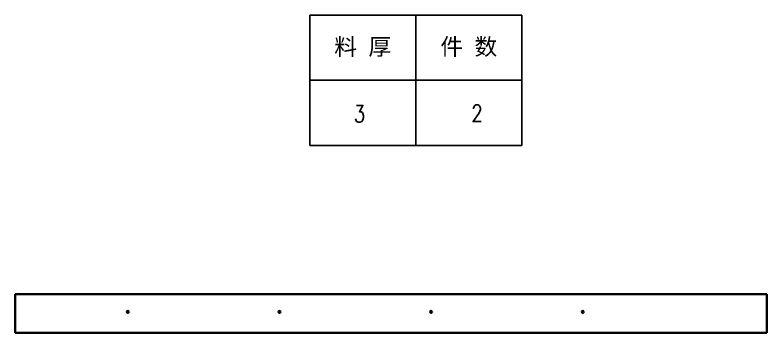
# Model space of a CAD drawing. Header units: millimetres. Extents: x -1727 to 307751, y -105919 to 6637.
# Drawn here: x 33217 to 35017, y -4606 to -3845 of the extents above; entities that cross this region are included whole.
import ezdxf
from ezdxf.enums import TextEntityAlignment as Align

# ---------------------------------------------------------------- set-up
doc = ezdxf.new("R2010")
doc.units = ezdxf.units.MM
doc.layers.add('AM_VIS', color=7, linetype='Continuous')
doc.styles.add('DIM', font='txt.shx', dxfattribs={"width": 0.8, "bigfont": 'bigfont.shx'})
doc.styles.get("Standard").update_dxf_attribs({"font": 'arial.ttf'})

# ---------------------------------------------------------------- blocks, each defined once
blk = doc.blocks.new('*T16')
at = {"color": 0, "linetype": 'ByBlock', "lineweight": -2, "transparency": 16777216}
for p, q in [((0, 0), (127, 0)), ((0, 0), (0, -78)), ((63.5, 0), (63.5, -78)), ((127, 0), (127, -78)), ((0, -39), (127, -39)), ((0, -78), (127, -78))]:
    blk.add_line(p, q, dxfattribs=at)
at = {"color": 0, "transparency": 16777216, "char_height": 10, "width": 60.5, "attachment_point": 5}
for s, insert in [('{\\fSimSun|b0|i0|c134|p2;料 厚}', (31.75, -19.5)), ('{\\fSimSun|b0|i0|c134|p2;件 数}', (95.25, -19.5))]:
    blk.add_mtext(s, dxfattribs=dict(at, insert=insert))
blk = doc.blocks.new('拆图参数')
blk.add_blockref('*T16', (-63.5, 78))
at = {"style": 'DIM', "width": 0.8}
blk.add_attdef('6', text='', height=10, dxfattribs=at).set_placement((-37.13, 18.91), align=Align.MIDDLE_LEFT)
blk.add_attdef('1', text='', height=10, dxfattribs=at).set_placement((36.65, 19.27), align=Align.MIDDLE_CENTER)

msp = doc.modelspace()

# ---------------------------------------------------------------- linework, layer by layer
at = {"layer": 'AM_VIS', "lineweight": 35}
for p, q in [((33217.11524, -4513.2944), (35017.11536, -4513.2847)), ((33217.11524, -4566.29464), (33217.11524, -4543.29464)), ((35017.11536, -4543.285), (35017.11536, -4566.285)), ((33217.11524, -4606.29428), (35017.11536, -4606.2847))]:
    msp.add_line(p, q, dxfattribs=at)
at = {"layer": 'AM_VIS', "lineweight": 35, "ltscale": 0.075}
for p, q in [((33217.11524, -4513.2944), (33217.11524, -4541.2944)), ((35017.11536, -4541.28488), (35017.11536, -4513.2847)), ((33217.11524, -4606.29428), (33217.11524, -4568.29428)), ((35017.11536, -4606.2847), (35017.11536, -4568.28476))]:
    msp.add_line(p, q, dxfattribs=at)
at = {"layer": 'AM_VIS', "lineweight": 35, "ltscale": 0.05}
for p, q in [((33217.11524, -4543.29464), (33217.11524, -4541.29464)), ((35017.11536, -4541.285), (35017.11536, -4543.285)), ((33217.11524, -4568.29464), (33217.11524, -4566.29464)), ((35017.11536, -4568.285), (35017.11536, -4566.285))]:
    msp.add_line(p, q, dxfattribs=at)
at = {"layer": 'AM_VIS', "lineweight": 35}
for centre in [(33487.11536, -4555.79318), (33850.11536, -4555.79123), (34213.11536, -4555.78927), (34576.11536, -4555.78732)]:
    msp.add_circle(centre, 2.4585, dxfattribs=at)

# ---------------------------------------------------------------- block references
at = {"xscale": 4, "yscale": 4, "zscale": 4}
msp.add_blockref('拆图参数', (34176.48141, -4157.23744), dxfattribs=at).add_auto_attribs({'1': '2', '6': '3'})

doc.saveas('drawing.dxf')
